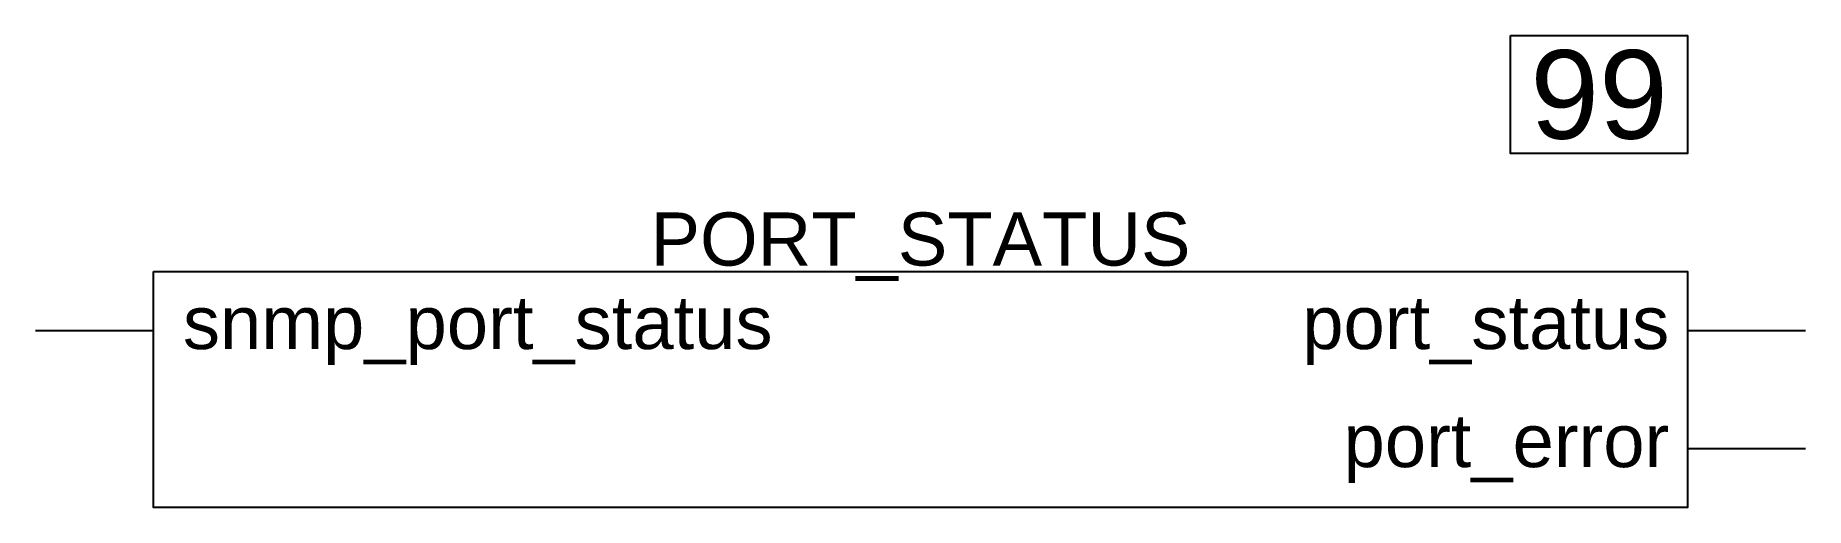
# Model space of a CAD drawing. Header units: inches. Extents: x 0 to 3, y -0.3 to 0.5.
import ezdxf
from ezdxf.enums import TextEntityAlignment as Align

# ---------------------------------------------------------------- set-up
doc = ezdxf.new("R2010")
doc.units = ezdxf.units.IN
doc.header["$MEASUREMENT"] = 0
doc.styles.get("Standard").update_dxf_attribs({"font": 'arial.ttf'})

msp = doc.modelspace()

# ---------------------------------------------------------------- linework, layer by layer
for p, q in [((0, 0), (0.2, 0)), ((2.8, 0), (3, 0)), ((2.8, -0.2), (3, -0.2))]:
    msp.add_line(p, q)
for points in [[(2.5, 0.5), (2.8, 0.5), (2.8, 0.3), (2.5, 0.3)], [(0.2, 0.1), (2.8, 0.1), (2.8, -0.3), (0.2, -0.3)]]:
    msp.add_lwpolyline(points, close=True)

# ---------------------------------------------------------------- texts
at = {"char_height": 0.09}
for s, width, gutter_width, insert, attachment_point in [('PORT_STATUS', 0.2, 1, (1.5, 0.2), 2), ('snmp_port_status', 0.5, 4.5, (0.25, 0), 4), ('port_status', 0.5, 4.5, (2.7689, 0), 6), ('port_error', 0.5, 4.5, (2.7689, -0.2), 6)]:
    msp.add_mtext_dynamic_manual_height_columns(s, width=width, gutter_width=gutter_width, heights=[0], dxfattribs=dict(at, insert=insert, attachment_point=attachment_point))
msp.add_attdef('99', text='', height=0.15).set_placement((2.65, 0.4), align=Align.MIDDLE_CENTER)

doc.saveas('drawing.dxf')
